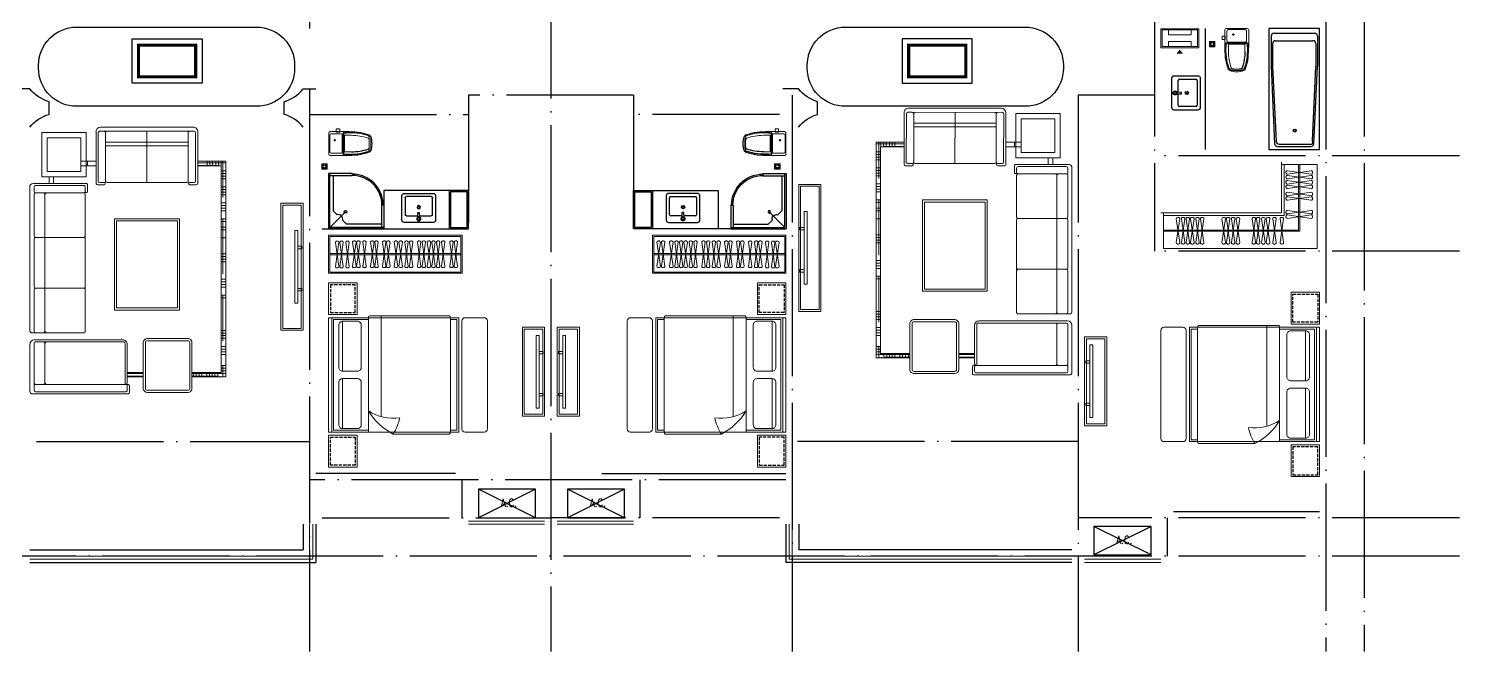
# Model space of a CAD drawing. Extents: x 109296 to 172296, y -14588 to 29909.
# Drawn here: x 131997 to 154519, y 862 to 10662 of the extents above; entities that cross this region are included whole.
import ezdxf
from ezdxf.enums import TextEntityAlignment as Align

# ---------------------------------------------------------------- set-up
doc = ezdxf.new("R2010")
doc.units = 0
doc.header["$LTSCALE"] = 1000
doc.header["$MEASUREMENT"] = 0
for name, pattern in [('ACAD_ISO02W100', [15, 12, -3]), ('DASH', [0.35, 0.25, -0.1]), ('DOTE', [2.42, 2, -0.2, 0.02, -0.2])]:
    doc.linetypes.add(name, pattern=pattern)
for name, color, linetype in [('DOTE', 1, 'DOTE'), ('fd', 4, 'Continuous'), ('hz', 254, 'Continuous'), ('PUB_TEXT', 255, 'Continuous'), ('WALL', 9, 'Continuous'), ('厨卫', 154, 'Continuous'), ('厨卫设备', 6, 'Continuous'), ('看线', 5, 'Continuous'), ('空调', 8, 'Continuous'), ('管井', 236, 'Continuous'), ('虚线', 251, 'Continuous'), ('铺地', 8, 'Continuous')]:
    doc.layers.add(name, color=color, linetype=linetype)
for name, color, linetype, lineweight in [('Text-I', 7, 'Continuous', 5), ('五金', 136, 'Continuous', 9), ('家具', 33, 'Continuous', 9), ('房建名称', 7, 'Continuous', 0)]:
    doc.layers.add(name, color=color, linetype=linetype, lineweight=lineweight)
doc.styles.add('C-2007.06.19$0$C-05.28(ok)$0$STANDARD', font='GBENOR', dxfattribs={"bigfont": 'GBCBIG'})
doc.styles.add('DIM_FONT', font='SIMPLEX.shx', dxfattribs={"width": 0.8})

# ---------------------------------------------------------------- blocks, each defined once
blk = doc.blocks.new('111')
at = {"layer": '空调', "linetype": 'ACAD_ISO02W100'}
for p, q in [((1000, 0), (0, 500)), ((1000, 500), (0, 0))]:
    blk.add_line(p, q, dxfattribs=at)
blk.add_lwpolyline([(0, 500), (0, 0), (1000, 0), (1000, 500)], close=True, dxfattribs=at)
at = {"layer": 'Text-I', "style": 'DIM_FONT', "width": 0.8}
blk.add_text('A.C.', height=140, dxfattribs=at).set_placement((675, 262), align=Align.MIDDLE_RIGHT)
blk = doc.blocks.new('A$C2FB07499')
at = {"layer": '家具', "ltscale": 0.5}
blk.add_lwpolyline([(500, 300), (150, 300), (150, 1700), (500, 1700)], close=True, dxfattribs=at)
at = {"layer": '家具', "ltscale": 40}
for points in [[(470, 330), (180, 330), (180, 1670), (470, 1670)], [(368, 1572), (415, 1572), (415, 428), (368, 428)], [(415, 1381), (480, 1381), (480, 1343), (415, 1343)], [(415, 717), (480, 717), (480, 679), (415, 679)]]:
    blk.add_lwpolyline(points, close=True, dxfattribs=at)
blk = doc.blocks.new('hfjlfjj')
at = {"layer": '家具', "color": 0}
for p, q in [((3210588, 42748), (3208488, 42748)), ((3208488, 42748), (3208488, 42148)), ((3210568, 42728), (3208508, 42728)), ((3208508, 42728), (3208508, 42168)), ((3208597, 42256), (3208651, 42631)), ((3208597, 42631), (3208651, 42256)), ((3208632, 42654), (3208617, 42654)), ((3208662, 42256), (3208716, 42631)), ((3208662, 42631), (3208716, 42256)), ((3208696, 42654), (3208682, 42654)), ((3208757, 42256), (3208811, 42631)), ((3208757, 42631), (3208811, 42256)), ((3208791, 42654), (3208777, 42654)), ((3208865, 42261), (3208919, 42636)), ((3208865, 42636), (3208919, 42261)), ((3208899, 42658), (3208884, 42658)), ((3208929, 42261), (3208983, 42636)), ((3208929, 42636), (3208983, 42261)), ((3208963, 42658), (3208949, 42658)), ((3209024, 42261), (3209078, 42636)), ((3209024, 42636), (3209078, 42261)), ((3209058, 42658), (3209044, 42658)), ((3209148, 42261), (3209202, 42636)), ((3209148, 42636), (3209202, 42261)), ((3209182, 42658), (3209168, 42658)), ((3209213, 42261), (3209267, 42636)), ((3209213, 42636), (3209267, 42261)), ((3209247, 42658), (3209233, 42658)), ((3209336, 42261), (3209390, 42636)), ((3209336, 42636), (3209390, 42261)), ((3209370, 42658), (3209356, 42658)), ((3209400, 42261), (3209454, 42636)), ((3209400, 42636), (3209454, 42261)), ((3209434, 42658), (3209420, 42658)), ((3209521, 42261), (3209575, 42636)), ((3209521, 42636), (3209575, 42261)), ((3209555, 42658), (3209541, 42658)), ((3209595, 42261), (3209649, 42636)), ((3209595, 42636), (3209649, 42261)), ((3209629, 42658), (3209615, 42658)), ((3209686, 42261), (3209740, 42636)), ((3209686, 42636), (3209740, 42261)), ((3209720, 42658), (3209706, 42658)), ((3209760, 42261), (3209814, 42636)), ((3209760, 42636), (3209814, 42261)), ((3209794, 42658), (3209780, 42658)), ((3209885, 42261), (3209939, 42636)), ((3209885, 42636), (3209939, 42261)), ((3209919, 42658), (3209904, 42658)), ((3209959, 42261), (3210013, 42636)), ((3209959, 42636), (3210013, 42261)), ((3209993, 42658), (3209979, 42658)), ((3210040, 42261), (3210094, 42636)), ((3210040, 42636), (3210094, 42261)), ((3210074, 42658), (3210060, 42658)), ((3210110, 42261), (3210164, 42636)), ((3210110, 42636), (3210164, 42261)), ((3210144, 42658), (3210129, 42658)), ((3210184, 42261), (3210238, 42636)), ((3210184, 42636), (3210238, 42261)), ((3210218, 42658), (3210204, 42658)), ((3210265, 42261), (3210319, 42636)), ((3210265, 42636), (3210319, 42261)), ((3210300, 42658), (3210285, 42658)), ((3210395, 42261), (3210449, 42636)), ((3210395, 42636), (3210449, 42261)), ((3210430, 42658), (3210415, 42658)), ((3210465, 42261), (3210519, 42636)), ((3210465, 42636), (3210519, 42261)), ((3210499, 42658), (3210485, 42658)), ((3210568, 42728), (3210568, 42168)), ((3210588, 42748), (3210588, 42148)), ((3210568, 42458), (3208508, 42458)), ((3210568, 42438), (3208508, 42438)), ((3208488, 42148), (3210588, 42148)), ((3210568, 42168), (3208508, 42168)), ((3208632, 42234), (3208617, 42234)), ((3208696, 42234), (3208682, 42234)), ((3208791, 42234), (3208777, 42234)), ((3208899, 42238), (3208884, 42238)), ((3208963, 42238), (3208949, 42238)), ((3209058, 42238), (3209044, 42238)), ((3209182, 42238), (3209168, 42238)), ((3209247, 42238), (3209233, 42238)), ((3209370, 42238), (3209356, 42238)), ((3209434, 42238), (3209420, 42238)), ((3209555, 42238), (3209541, 42238)), ((3209629, 42238), (3209615, 42238)), ((3209720, 42238), (3209706, 42238)), ((3209794, 42238), (3209780, 42238)), ((3209919, 42238), (3209904, 42238)), ((3209993, 42238), (3209979, 42238)), ((3210074, 42238), (3210060, 42238)), ((3210144, 42238), (3210129, 42238)), ((3210218, 42238), (3210204, 42238)), ((3210300, 42238), (3210285, 42238)), ((3210430, 42238), (3210415, 42238)), ((3210499, 42238), (3210485, 42238))]:
    blk.add_line(p, q, dxfattribs=at)
for centre, start, end in [((3208617, 42634), 90, 187.5946), ((3208632, 42634), 352.4054, 90), ((3208682, 42634), 90, 187.5946), ((3208696, 42634), 352.4054, 90), ((3208777, 42634), 90, 187.5946), ((3208791, 42634), 352.4054, 90), ((3208884, 42638), 90, 187.5946), ((3208899, 42638), 352.4054, 90), ((3208949, 42638), 90, 187.5946), ((3208963, 42638), 352.4054, 90), ((3209044, 42638), 90, 187.5946), ((3209058, 42638), 352.4054, 90), ((3209168, 42638), 90, 187.5946), ((3209182, 42638), 352.4054, 90), ((3209233, 42638), 90, 187.5946), ((3209247, 42638), 352.4054, 90), ((3209356, 42638), 90, 187.5946), ((3209370, 42638), 352.4054, 90), ((3209420, 42638), 90, 187.5946), ((3209434, 42638), 352.4054, 90), ((3209541, 42638), 90, 187.5946), ((3209555, 42638), 352.4054, 90), ((3209615, 42638), 90, 187.5946), ((3209629, 42638), 352.4054, 90), ((3209706, 42638), 90, 187.5946), ((3209720, 42638), 352.4054, 90), ((3209780, 42638), 90, 187.5946), ((3209794, 42638), 352.4054, 90), ((3209904, 42638), 90, 187.5946), ((3209919, 42638), 352.4054, 90), ((3209979, 42638), 90, 187.5946), ((3209993, 42638), 352.4054, 90), ((3210060, 42638), 90, 187.5946), ((3210074, 42638), 352.4054, 90), ((3210129, 42638), 90, 187.5946), ((3210144, 42638), 352.4054, 90), ((3210204, 42638), 90, 187.5946), ((3210218, 42638), 352.4054, 90), ((3210285, 42638), 90, 187.5946), ((3210300, 42638), 352.4054, 90), ((3210415, 42638), 90, 187.5946), ((3210430, 42638), 352.4054, 90), ((3210485, 42638), 90, 187.5946), ((3210499, 42638), 352.4054, 90), ((3208617, 42254), 172.4054, 270), ((3208632, 42254), 270, 7.5946), ((3208682, 42254), 172.4054, 270), ((3208696, 42254), 270, 7.5946), ((3208777, 42254), 172.4054, 270), ((3208791, 42254), 270, 7.5946), ((3208884, 42258), 172.4054, 270), ((3208899, 42258), 270, 7.5946), ((3208949, 42258), 172.4054, 270), ((3208963, 42258), 270, 7.5946), ((3209044, 42258), 172.4054, 270), ((3209058, 42258), 270, 7.5946), ((3209168, 42258), 172.4054, 270), ((3209182, 42258), 270, 7.5946), ((3209233, 42258), 172.4054, 270), ((3209247, 42258), 270, 7.5946), ((3209356, 42258), 172.4054, 270), ((3209370, 42258), 270, 7.5946), ((3209420, 42258), 172.4054, 270), ((3209434, 42258), 270, 7.5946), ((3209541, 42258), 172.4054, 270), ((3209555, 42258), 270, 7.5946), ((3209615, 42258), 172.4054, 270), ((3209629, 42258), 270, 7.5946), ((3209706, 42258), 172.4054, 270), ((3209720, 42258), 270, 7.5946), ((3209780, 42258), 172.4054, 270), ((3209794, 42258), 270, 7.5946), ((3209904, 42258), 172.4054, 270), ((3209919, 42258), 270, 7.5946), ((3209979, 42258), 172.4054, 270), ((3209993, 42258), 270, 7.5946), ((3210060, 42258), 172.4054, 270), ((3210074, 42258), 270, 7.5946), ((3210129, 42258), 172.4054, 270), ((3210144, 42258), 270, 7.5946), ((3210204, 42258), 172.4054, 270), ((3210218, 42258), 270, 7.5946), ((3210285, 42258), 172.4054, 270), ((3210300, 42258), 270, 7.5946), ((3210415, 42258), 172.4054, 270), ((3210430, 42258), 270, 7.5946), ((3210485, 42258), 172.4054, 270), ((3210499, 42258), 270, 7.5946)]:
    blk.add_arc(centre, 20, start, end, dxfattribs=at)
blk = doc.blocks.new('A$C25AA54E1')
at = {"ltscale": 20}
for p, q in [((884, 2199), (884, 3017)), ((918, 3081), (3211, 3081)), ((3234, 2997), (3234, 3061)), ((3234, 2234), (3234, 2996)), ((3347, 3015), (3347, 1617)), ((3413, 3081), (4163, 3081)), ((4198, 3046), (4198, 1539)), ((883, 2042), (71, 2042)), ((1012, 2176), (906, 2176)), ((1712, 2211), (1057, 2211)), ((3212, 2211), (1757, 2211)), ((1, 1972), (0, 511)), ((871, 614), (872, 1868)), ((906, 1914), (906, 2019)), ((1443, 1750), (2878, 1750)), ((1443, 728), (1443, 1750)), ((2878, 1750), (2878, 728)), ((4024, 1551), (3413, 1551)), ((4047, 1574), (4047, 1539)), ((4175, 1516), (4070, 1516)), ((3325, 1234), (3325, 597)), ((4110, 1300), (3391, 1300)), ((4176, 597), (4176, 1234)), ((2878, 728), (1443, 728)), ((905, 463), (905, 568)), ((3391, 531), (4110, 531)), ((882, 440), (70, 440))]:
    blk.add_line(p, q, dxfattribs=at)
for p, q in [((918, 2994), (918, 2234)), ((1011, 3017), (942, 3017)), ((1034, 2994), (1034, 2234)), ((1711, 3017), (1058, 3017)), ((1734, 2996), (1734, 2234)), ((2511, 3017), (1758, 3017)), ((2534, 2996), (2534, 2234)), ((3211, 3017), (2558, 3017)), ((3380, 2996), (3380, 1606)), ((4070, 3017), (3403, 3017)), ((4047, 2994), (4047, 1574)), ((4140, 3017), (4070, 3017)), ((4163, 2994), (4163, 1574)), ((781, 2780), (884, 2780)), ((781, 2709), (884, 2709)), ((3211, 2846), (1058, 2846)), ((4025, 2846), (3403, 2846)), ((536, 2283), (536, 2042)), ((606, 2283), (606, 2042)), ((503, 2041), (503, 2042)), ((603, 2178), (536, 2178)), ((941, 2211), (1012, 2211)), ((64, 1915), (65, 1985)), ((65, 1869), (64, 1915)), ((64, 569), (65, 1872)), ((87, 1892), (849, 1891)), ((87, 1892), (849, 1891)), ((88, 2008), (848, 2007)), ((88, 1892), (848, 1891)), ((236, 592), (236, 1892)), ((293, 592), (293, 1892)), ((871, 1984), (871, 1914)), ((1476, 1717), (2845, 1717)), ((1476, 761), (1476, 1717)), ((2845, 1717), (2845, 761)), ((4047, 1584), (3402, 1584)), ((3860, 1302), (3860, 1551)), ((3876, 1551), (3876, 1303)), ((3918, 1551), (3918, 1302)), ((3930, 1300), (3930, 1551)), ((4140, 1551), (4070, 1551)), ((65, 1242), (871, 1241)), ((3360, 1234), (3360, 597)), ((4110, 1265), (3391, 1265)), ((4141, 597), (4141, 1234)), ((2845, 761), (1476, 761)), ((64, 499), (64, 569)), ((87, 592), (848, 591)), ((87, 476), (848, 475)), ((871, 498), (871, 568)), ((3391, 566), (4110, 566)), ((3860, 70), (3860, 531)), ((3930, 507), (3860, 507)), ((3918, 465), (3860, 465)), ((3876, 531), (3876, 0)), ((3918, 531), (3918, 128)), ((3930, 0), (3930, 531)), ((536, 440), (536, 0)), ((606, 292), (536, 292)), ((603, 250), (536, 250)), ((561, 440), (561, 0)), ((603, 440), (603, 128)), ((606, 440), (606, 70)), ((3930, 416), (3860, 416)), ((3930, 374), (3860, 374)), ((3918, 297), (3860, 297)), ((3930, 255), (3860, 255)), ((606, 208), (536, 208)), ((606, 158), (536, 158)), ((606, 116), (536, 116)), ((606, 74), (536, 74)), ((1105, 44), (536, 44)), ((606, 86), (603, 86)), ((606, 70), (3860, 70)), ((686, 70), (686, 0)), ((728, 70), (728, 0)), ((770, 70), (770, 0)), ((812, 70), (812, 0)), ((938, 70), (938, 0)), ((979, 70), (979, 0)), ((1021, 70), (1021, 0)), ((1063, 70), (1063, 0)), ((1189, 70), (1189, 0)), ((1231, 70), (1231, 0)), ((1273, 70), (1273, 0)), ((1314, 70), (1314, 0)), ((1440, 70), (1440, 0)), ((2310, 44), (1440, 44)), ((1482, 70), (1482, 0)), ((1574, 70), (1574, 0)), ((1616, 70), (1616, 0)), ((1741, 70), (1741, 0)), ((1993, 70), (1993, 0)), ((2035, 70), (2035, 0)), ((2076, 70), (2076, 0)), ((2118, 70), (2118, 0)), ((2394, 70), (2394, 0)), ((2436, 70), (2436, 0)), ((2478, 70), (2478, 0)), ((2520, 70), (2520, 0)), ((2645, 70), (2645, 0)), ((3365, 44), (2645, 44)), ((2687, 70), (2687, 0)), ((3198, 70), (3198, 0)), ((3240, 70), (3240, 0)), ((3281, 70), (3281, 0)), ((3323, 70), (3323, 0)), ((3449, 70), (3449, 0)), ((3491, 70), (3491, 0)), ((3533, 70), (3533, 0)), ((3575, 70), (3575, 0)), ((3750, 70), (3750, 0)), ((3930, 44), (3750, 44)), ((3792, 70), (3792, 0)), ((3834, 70), (3834, 0)), ((3930, 213), (3860, 213)), ((3918, 171), (3860, 171)), ((3930, 122), (3860, 122)), ((3930, 86), (3918, 86)), ((536, 0), (3930, 0))]:
    blk.add_line(p, q)
blk.add_lwpolyline([(781, 2895), (781, 2199), (85, 2199), (85, 2895)], close=True, dxfattribs=at)
blk.add_lwpolyline([(698, 2812), (698, 2282), (169, 2282), (169, 2812)], close=True)
at = {"ltscale": 20, "extrusion": (0, 0, -1)}
for centre, major_axis, ratio, start_param, end_param in [((953, 3021), (-49.4, 49.4), 1, 5.45018, 6.544088), ((3211, 3058), (16.4, 16.4), 1, -0.785398, 0.696689), ((4163, 3046), (24.6, 24.6), 1, -0.785398, 0.785398), ((906, 2199), (16.2, 16.2), 1, 2.356194, 3.926991), ((1012, 2234), (-16.2, 16.2), 1, 2.356194, 3.926991), ((1012, 2193), (12.7, 12.7), 0.942987, -0.815786, 2.325807), ((1057, 2234), (-16.2, 16.2), 1, 3.926991, 5.497787), ((1712, 2234), (-16.2, 16.2), 1, 2.356194, 3.926991), ((1757, 2234), (16.2, 16.2), 1, 2.356194, 3.926991), ((2512, 2234), (-16.2, 16.2), 1, 2.356194, 3.926991), ((2557, 2234), (16.2, 16.2), 1, 2.356194, 3.926991), ((3212, 2234), (-16.2, 16.2), 1, 2.356194, 3.926991), ((4024, 1574), (16.2, 16.2), 1, 0.785398, 2.356194), ((4175, 1539), (-16.2, 16.2), 1, 2.356194, 3.926991)]:
    blk.add_ellipse(centre, major_axis=major_axis, ratio=ratio, start_param=start_param, end_param=end_param, dxfattribs=at)
at = {"extrusion": (0, 0, -1)}
for centre, major_axis, start_param, end_param in [((942, 2994), (16.4, 16.4), 3.926991, 5.497787), ((1011, 2994), (16.4, 16.4), -0.785398, 0.785398), ((1058, 2994), (16.4, 16.4), 3.926991, 5.497787), ((1711, 2994), (-16.4, 16.4), 0.785398, 2.267485), ((1758, 2994), (16.4, 16.4), 4.0157, 5.497787), ((2511, 2994), (-16.4, 16.4), 0.785398, 2.267485), ((2558, 2994), (16.4, 16.4), 4.0157, 5.497787), ((3211, 2994), (-16.4, 16.4), 0.785398, 2.267485), ((3403, 2994), (16.4, 16.4), 4.0157, 5.497787), ((4023, 2994), (16.4, 16.4), -0.785398, 0.785398), ((4070, 2994), (-16.4, 16.4), 5.497787, 7.068583), ((4140, 2994), (16.4, 16.4), -0.785398, 0.785398), ((1058, 2869), (-16.4, 16.4), 3.926991, 5.409078), ((3211, 2822), (16.4, 16.4), -0.785398, 0.696689), ((3403, 2869), (-16.4, 16.4), 3.926991, 5.409078), ((4025, 2822), (-16.4, 16.4), 0.785398, 2.267485), ((941, 2234), (16.2, 16.2), 2.356194, 3.926991), ((4070, 1574), (16.2, 16.2), 2.356194, 3.926991), ((4140, 1574), (-16.2, 16.2), 2.356194, 3.926991)]:
    blk.add_ellipse(centre, major_axis=major_axis, ratio=1, start_param=start_param, end_param=end_param, dxfattribs=at)
at = {"ltscale": 20}
for centre, major_axis, ratio, start_param, end_param in [((3413, 3015), (-46.6, 46.6), 1, -0.785398, 0.785398), ((71, 1972), (49.7, 49.7), 1, 0.785398, 2.356194), ((883, 2019), (-16.2, 16.2), 1, 3.925825, 5.496622), ((848, 1914), (-16.2, 16.2), 1, 2.355029, 3.925825), ((849, 1868), (16.2, 16.2), 1, 5.496622, 7.067418), ((849, 1868), (16.2, 16.2), 1, 5.496622, 7.067418), ((889, 1914), (12.4, 12.4), 0.984307, 2.347446, 5.489038), ((3413, 1617), (46.6, 46.6), 1, 2.356194, 3.926991), ((4070, 1539), (16.2, 16.2), 1, 2.356194, 3.926991), ((3391, 1234), (-46.6, 46.6), 1, -0.785398, 0.785398), ((4110, 1234), (46.6, 46.6), 1, 5.497787, 7.068583), ((70, 511), (49.7, 49.7), 1, 2.356194, 3.926991), ((848, 614), (-16.2, 16.2), 1, 2.355029, 3.925825), ((848, 568), (-16.2, 16.2), 1, 3.925825, 5.496622), ((888, 568), (12.4, 12.4), 0.984309, -0.794147, 2.347446), ((882, 463), (-16.2, 16.2), 1, 2.355029, 3.925825), ((3391, 597), (46.6, 46.6), 1, 2.356194, 3.926991), ((4110, 597), (-46.6, 46.6), 1, 2.356194, 3.926991)]:
    blk.add_ellipse(centre, major_axis=major_axis, ratio=ratio, start_param=start_param, end_param=end_param, dxfattribs=at)
for centre, major_axis, start_param, end_param in [((1058, 2822), (16.4, 16.4), 0.785398, 2.267485), ((3211, 2869), (16.4, 16.4), 3.926991, 5.409078), ((3403, 2822), (16.4, 16.4), 0.785398, 2.267485), ((4025, 2869), (16.4, 16.4), 3.926991, 5.409078), ((88, 1915), (16.4, 16.4), 2.355029, 3.925825), ((88, 1869), (-16.4, 16.4), -0.786564, 0.784233), ((88, 1985), (-16.4, 16.4), -0.786564, 0.784233), ((89, 1869), (-16.4, 16.4), -0.697854, 0.784233), ((89, 1869), (16.4, 16.4), 0.872942, 2.355029), ((89, 1915), (-16.4, 16.4), 0.784233, 2.266319), ((89, 1915), (-16.4, 16.4), 0.784233, 2.266319), ((848, 1985), (16.2, 16.2), 5.496622, 7.067418), ((3402, 1606), (15.5, 15.5), 2.356194, 3.926991), ((3391, 1234), (-22, 22), -0.785398, 0.785398), ((4110, 1234), (22, 22), 5.497787, 7.068583), ((87, 615), (16.4, 16.4), 2.355029, 3.925825), ((87, 569), (-16.4, 16.4), -0.786564, 0.784233), ((87, 499), (-16.4, 16.4), 0.784233, 2.355029), ((848, 498), (-16.2, 16.2), 2.355029, 3.925825), ((3391, 597), (22, 22), 2.356194, 3.926991), ((4110, 597), (-22, 22), 2.356194, 3.926991)]:
    blk.add_ellipse(centre, major_axis=major_axis, ratio=1, start_param=start_param, end_param=end_param)
blk = doc.blocks.new('R37777777777')
at = {"layer": '家具', "ltscale": 0.5}
blk.add_lwpolyline([(1083652, -53169), (1083302, -53169), (1083302, -55169), (1083652, -55169)], close=True, dxfattribs=at)
at = {"layer": '家具', "ltscale": 40}
for points in [[(1083622, -53199), (1083332, -53199), (1083332, -55139), (1083622, -55139)], [(1083520, -54741), (1083566, -54741), (1083566, -53597), (1083520, -53597)], [(1083566, -53886), (1083632, -53886), (1083632, -53847), (1083566, -53847)], [(1083566, -54550), (1083632, -54550), (1083632, -54511), (1083566, -54511)]]:
    blk.add_lwpolyline(points, close=True, dxfattribs=at)
blk = doc.blocks.new('A$C31D9048E')
at = {"layer": '家具'}
for p, q in [((629, 2350), (0, 2350)), ((0, 550), (0, 2350)), ((50, 550), (50, 2350)), ((80, 580), (80, 2320)), ((629, 2320), (80, 2320)), ((220, 2295), (220, 1508)), ((629, 550), (629, 2360)), ((1920, 2350), (629, 2350)), ((1900, 2380), (649, 2380)), ((829, 803), (829, 2380)), ((1920, 550), (1920, 2350)), ((1920, 2350), (2050, 2350)), ((1920, 2320), (2020, 2320)), ((2020, 580), (2020, 2320)), ((2050, 550), (2050, 2350)), ((2100, 600), (2100, 2300)), ((2150, 2350), (2450, 2350)), ((2500, 600), (2500, 2300)), ((220, 605), (220, 1392)), ((962, 550), (0, 550)), ((629, 580), (80, 580)), ((962, 550), (1920, 550)), ((1900, 520), (1017, 520)), ((1920, 580), (2020, 580)), ((1920, 550), (2050, 550)), ((2150, 550), (2450, 550))]:
    blk.add_line(p, q, dxfattribs=at)
for points in [[(450, 2900), (0, 2900), (0, 2400), (450, 2400), (450, 2900), (370, 2900)], [(450, 0), (0, 0), (0, 500), (450, 500), (450, 0), (370, 0)]]:
    blk.add_lwpolyline(points, dxfattribs=at)
for points in [[(220, 2295), (455, 2295, -0.414214), (515, 2235), (515, 1568, -0.414214), (455, 1508), (220, 1508, -0.414214), (160, 1568), (160, 2235, -0.414214)], [(220, 605), (455, 605, 0.414214), (515, 665), (515, 1332, 0.414214), (455, 1392), (220, 1392, 0.414214), (160, 1332), (160, 665, 0.414214)]]:
    blk.add_lwpolyline(points, format="xyb", close=True, dxfattribs=at)
blk.add_lwpolyline([(629, 883, 0.180302), (1121, 775, -0.088637), (1017, 520, 28871.271551)], format="xyb", dxfattribs=at)
for centre, radius, start, end in [((649, 2360), 20, 90, 180), ((1889, 2351), 30.7, 357.6884, 69.6917), ((2150, 2300), 50, 90, 180), ((2450, 2300), 50, 0, 90), ((1442, 1363), 944, 210.6075, 243.2773), ((1889, 549), 30.7, 290.3566, 2.3152), ((2150, 600), 50, 180, 270), ((2450, 600), 50, 270, 0)]:
    blk.add_arc(centre, radius, start, end, dxfattribs=at)
at = {"layer": '虚线', "linetype": 'DASH', "ltscale": 0.2}
for points in [[(420, 2870), (30, 2870), (30, 2430), (420, 2430)], [(420, 30), (30, 30), (30, 470), (420, 470)]]:
    blk.add_lwpolyline(points, close=True, dxfattribs=at)
blk = doc.blocks.new('lyf')
at = {"layer": '厨卫设备', "color": 0}
for p, q in [((34491, 16909), (34121, 16909)), ((34121, 16909), (34121, 16039)), ((34141, 16059), (34141, 16909)), ((34491, 16909), (34491, 16874)), ((34491, 16874), (34141, 16874)), ((34191, 16874), (34191, 16321)), ((34823, 16741), (34837, 16755)), ((34141, 16059), (34388, 16306)), ((34191, 16321), (34254, 16257)), ((34956, 16409), (34956, 16059)), ((34991, 16409), (34956, 16409)), ((34991, 16409), (34991, 16039)), ((34991, 16039), (34121, 16039)), ((34991, 16059), (34141, 16059)), ((34339, 16172), (34403, 16109)), ((34956, 16109), (34403, 16109))]:
    blk.add_line(p, q, dxfattribs=at)
blk.add_circle((34388, 16306), 20, dxfattribs=at)
for centre, radius, start, end in [((34491, 16409), 490, 0.0021, 90.0021), ((34491, 16409), 470, 0.0021, 90.0021), ((34279, 16197), 65, 337.6219, 112.3822)]:
    blk.add_arc(centre, radius, start, end, dxfattribs=at)
blk = doc.blocks.new('A$C56722DB7')
at = {"layer": '五金', "color": 0}
for points in [[(86, 86), (86, 0), (0, 0), (0, 86)], [(10, 43), (10, 42), (26, 42), (26, 43)], [(20, 66), (19, 65), (30, 54), (31, 55)], [(19, 20), (21, 19), (32, 30), (30, 31)], [(43, 76), (42, 76), (42, 60), (43, 60)], [(43, 10), (44, 10), (44, 26), (43, 26)], [(66, 66), (65, 67), (54, 56), (55, 55)], [(66, 19), (67, 21), (56, 32), (55, 30)], [(76, 43), (76, 44), (60, 44), (60, 43)]]:
    blk.add_lwpolyline(points, close=True, dxfattribs=at)
blk.add_circle((43, 43), 36.6, dxfattribs=at)
blk = doc.blocks.new('ma2')
at = {"layer": '厨卫', "color": 0}
for centre, radius, start, end in [((712, -340), 881, 175.7103, 198.2941), ((704, -353), 834, 180.1819, 198.4973)]:
    blk.add_arc(centre, radius, start, end, dxfattribs=at)
at = {"layer": '家具', "color": 0}
for p, q in [((0, 0), (-166, 0)), ((0, 0), (166, 0)), ((-189, -22), (-189, -274)), ((-180, -230), (-139, -212)), ((-153, -36), (-153, -198)), ((-139, -212), (0, -212)), ((0, -14), (-130, -14)), ((-130, -220), (0, -220)), ((0, -14), (130, -14)), ((139, -212), (0, -212)), ((130, -220), (0, -220)), ((180, -230), (139, -212)), ((153, -36), (153, -198)), ((180, -125), (180, -165)), ((192, -118), (187, -118)), ((192, -172), (187, -172)), ((189, -22), (189, -122)), ((189, -121), (189, -130)), ((189, -137), (189, -146)), ((189, -153), (189, -162)), ((189, -170), (189, -274)), ((192, -118), (222, -118)), ((192, -172), (222, -172)), ((230, -125), (230, -165)), ((-180, -230), (-180, -316)), ((-180, -230), (0, -230)), ((-176, -279), (-176, -280)), ((-166, -274), (-171, -274)), ((-166, -253), (-166, -274)), ((-148, -235), (0, -235)), ((-130, -250), (-130, -356)), ((0, -247), (-127, -247)), ((-119, -247), (0, -247)), ((180, -230), (0, -230)), ((148, -235), (0, -235)), ((119, -247), (0, -247)), ((0, -247), (127, -247)), ((130, -250), (130, -356)), ((166, -253), (166, -274)), ((166, -274), (171, -274)), ((176, -279), (176, -280)), ((180, -230), (180, -316)), ((-77, -636), (-102, -636)), ((93, -660), (-93, -660)), ((-68, -636), (-77, -636)), ((-68, -636), (0, -636)), ((68, -636), (0, -636)), ((0, -660), (93, -660)), ((68, -636), (77, -636)), ((77, -636), (102, -636))]:
    blk.add_line(p, q, dxfattribs=at)
blk.add_circle((53, -94), 11.4, dxfattribs=at)
for centre, radius, start, end in [((-166, -22), 22.5, 90, 180), ((166, -22), 22.5, 0, 90), ((-130, -36), 22.5, 90, 180), ((-130, -198), 22.5, 180, 270), ((130, -36), 22.5, 0, 90), ((130, -198), 22.5, 270, 0), ((187, -125), 7.2, 90, 180), ((187, -165), 7.2, 180, 270), ((222, -125), 7.2, 0, 90), ((222, -165), 7.2, 270, 0), ((6806, -15), 7000, 182.1248, 183.6001), ((316, -367), 499, 170.0177, 190.1149), ((-171, -279), 4.5, 90, 180), ((-148, -253), 18, 90, 180), ((-127, -250), 3.6, 90, 180), ((-704, -353), 834, 341.5027, 359.8181), ((-712, -340), 881, 341.7059, 4.2897), ((127, -250), 3.6, 0, 90), ((148, -253), 18, 0, 90), ((171, -279), 4.5, 0, 90), ((-316, -367), 499, 349.8851, 9.9823), ((-6806, -15), 7000, 356.3999, 357.8752), ((749, -321), 939, 188.1773, 199.5371), ((594, -353), 776, 187.5237, 201.3401), ((-123, -630), 13.5, 199.5371, 212.7351), ((-70, -597), 75.7, 212.7351, 236.2527), ((-116, -630), 13.5, 201.3401, 225.0457), ((117, -396), 344, 225.0457, 228.0777), ((-100, -611), 25.3, 193.7471, 265.3876), ((-92, -626), 34, 231.9313, 272.5793), ((-13, -423), 257, 247.1573, 272.879), ((-70, -612), 18, 198.4973, 250.8187), ((-15, -386), 250, 255.8484, 273.4075), ((15, -386), 250, 266.5925, 284.1516), ((13, -423), 257, 267.121, 292.8427), ((70, -612), 18, 289.1813, 341.5027), ((92, -626), 34, 267.4207, 308.0687), ((100, -611), 25.3, 274.6124, 346.2529), ((70, -597), 75.7, 303.7473, 327.2649), ((-117, -396), 344, 311.9223, 314.9543), ((116, -630), 13.5, 314.9543, 338.6599), ((-594, -353), 776, 338.6599, 352.4763), ((123, -630), 13.5, 327.2649, 340.4629), ((-749, -321), 939, 340.4627, 351.8238)]:
    blk.add_arc(centre, radius, start, end, dxfattribs=at)
blk = doc.blocks.new('x6')
at = {"layer": '厨卫', "color": 0}
for p, q in [((227, 0), (-227, 0)), ((-265, -38), (-265, -419)), ((-214, -387), (-214, -121)), ((-195, -102), (-16, -102)), ((-19, -57), (-32, -57)), ((-13, -43), (-23, -34)), ((-13, -70), (-22, -80)), ((-16, -84), (-13, -158)), ((-13, -158), (13, -158)), ((0, -38), (0, -24)), ((0, -75), (0, -89)), ((22, -33), (13, -43)), ((23, -79), (13, -70)), ((16, -84), (13, -158)), ((16, -102), (195, -102)), ((19, -57), (32, -57)), ((214, -121), (214, -387)), ((265, -419), (265, -38)), ((195, -406), (-195, -406)), ((-227, -457), (227, -457))]:
    blk.add_line(p, q, dxfattribs=at)
for centre, radius in [((0, -57), 32.3), ((-1, -241), 25.4), ((0, -57), 18.8), ((-1, -241), 16)]:
    blk.add_circle(centre, radius, dxfattribs=at)
for centre, radius, start, end in [((-227, -38), 38.1, 90, 180), ((227, -38), 38.1, 0, 90), ((-195, -121), 19.1, 90, 180), ((195, -121), 19.1, 0, 90), ((-227, -419), 38.1, 180, 270), ((-195, -387), 19.1, 180, 270), ((195, -387), 19.1, 270, 0), ((227, -419), 38.1, 270, 0)]:
    blk.add_arc(centre, radius, start, end, dxfattribs=at)
blk = doc.blocks.new('qqqewere')
at = {"layer": '厨卫'}
for p, q in [((430647, 215956), (430647, 214055)), ((431446, 215956), (430647, 215956)), ((430737, 215866), (430682, 214652)), ((430760, 215831), (430706, 214649)), ((430760, 215819), (430706, 214649)), ((431285, 215873), (430767, 215873)), ((431309, 215908), (430784, 215908)), ((431387, 214649), (431333, 215831)), ((431411, 214652), (431356, 215866)), ((431446, 214055), (431446, 215956)), ((430682, 214174), (430682, 214647)), ((430706, 214293), (430706, 214649)), ((431387, 214293), (431387, 214649)), ((431411, 214174), (431411, 214647)), ((431340, 214245), (430753, 214245)), ((430647, 214055), (431446, 214055)), ((431363, 214127), (430730, 214127))]:
    blk.add_line(p, q, dxfattribs=at)
for radius in [23.8, 19]:
    blk.add_circle((431038, 215659), radius, dxfattribs=at)
for centre, radius, start, end in [((430784, 215861), 47.5, 90, 173.7966), ((430776, 215850), 24.8, 112.5638, 230.6631), ((431285, 215825), 47.5, 6.6325, 90), ((431309, 215861), 47.5, 6.2034, 90), ((430730, 214647), 47.5, 173.7966, 180), ((431363, 214647), 47.5, 0, 6.2034), ((430753, 214293), 47.5, 180, 270), ((431340, 214293), 47.5, 270, 0), ((430730, 214174), 47.5, 180, 270), ((431363, 214174), 47.5, 270, 0)]:
    blk.add_arc(centre, radius, start, end, dxfattribs=at)
at = {"layer": '厨卫', "style": 'C-2007.06.19$0$C-05.28(ok)$0$STANDARD', "text_generation_flag": 4, "width": 0.8, "flags": 9}
for tag in ['YSIZE', 'XSIZE']:
    blk.add_attdef(tag, (431446, 215006), '', height=0.594, dxfattribs=at)
blk = doc.blocks.new('A$C0032228E')
at = {"layer": 'fd'}
blk.add_lwpolyline([(302, 0, 100, 0, 0), (302, 62, 0, 0, 0)], format="xyseb", dxfattribs=at)
at = {"layer": '家具', "color": 0}
for p, q in [((123, 372), (123, 295)), ((477, 295), (123, 295)), ((477, 372), (477, 295)), ((477, 189), (123, 189)), ((123, 112), (123, 189)), ((477, 112), (477, 189))]:
    blk.add_line(p, q, dxfattribs=at)
for points in [[(600, 392), (0, 392), (0, 92), (600, 92)], [(580, 372), (20, 372), (20, 112), (580, 112)]]:
    blk.add_lwpolyline(points, close=True, dxfattribs=at)

msp = doc.modelspace()

# ---------------------------------------------------------------- linework, layer by layer
at = {"layer": 'DOTE'}
for p, q in [((136419, 23062), (136419, 10662)), ((149719, 23062), (149719, 7162)), ((153019, 23062), (153019, 862)), ((140219, 11562), (140219, 862)), ((152419, 10762), (152419, 862)), ((136419, 9712), (136419, 862)), ((138919, 9612), (138919, 7512)), ((141519, 9612), (138919, 9612)), ((141519, 9612), (141519, 7512)), ((144019, 9612), (144019, 862)), ((148519, 9612), (148519, 862)), ((149719, 9612), (148519, 9612)), ((136419, 9312), (138919, 9312)), ((143819, 9312), (141519, 9312)), ((154519, 8662), (149719, 8662)), ((136619, 7512), (138919, 7512)), ((143819, 7512), (141519, 7512)), ((154519, 7162), (149719, 7162)), ((132119, 4162), (136419, 4162)), ((148519, 4162), (144019, 4162)), ((143919, 3562), (136419, 3562)), ((138819, 3562), (138819, 2962)), ((140219, 3562), (140219, 2962)), ((140219, 3562), (140219, 2962)), ((141619, 3562), (141619, 2962)), ((136619, 2962), (140219, 2962)), ((143819, 2962), (140219, 2962)), ((154519, 2962), (148519, 2962)), ((149919, 2962), (149919, 2362)), ((154519, 2362), (126519, 2362))]:
    msp.add_line(p, q, dxfattribs=at)
at = {"layer": 'PUB_TEXT', "ltscale": 0.8}
for points in [[(133626, 10502), (134727, 10502), (134727, 9803), (133626, 9803)], [(146851, 10502), (145749, 10502), (145749, 9803), (146851, 9803)]]:
    msp.add_lwpolyline(points, close=True, dxfattribs=at)
at = {"layer": 'PUB_TEXT', "ltscale": 0.8, "const_width": 50}
for points in [[(133726, 10402), (134627, 10402), (134627, 9903), (133726, 9903)], [(146751, 10402), (145849, 10402), (145849, 9903), (146751, 9903)]]:
    msp.add_lwpolyline(points, close=True, dxfattribs=at)
at = {"layer": '厨卫'}
msp.add_line((150519, 10662), (150519, 8762), dxfattribs=at)
for points in [[(137589, 8112), (137589, 8112), (137589, 7512), (138919, 7512), (138919, 8112), (138628, 8112)], [(142849, 8112), (142849, 8112), (142849, 7512), (141519, 7512), (141519, 8112), (141810, 8112)]]:
    msp.add_lwpolyline(points, close=True, dxfattribs=at)
at = {"layer": '家具'}
for p, q in [((151789, 8391), (151789, 8406)), ((152186, 8426), (151812, 8372)), ((151812, 8426), (152186, 8372)), ((152186, 8351), (151812, 8297)), ((151812, 8351), (152186, 8297)), ((151989, 8522), (151989, 7492)), ((152009, 8522), (152009, 7472)), ((152209, 8391), (152209, 8406)), ((151789, 8317), (151789, 8331)), ((151789, 8236), (151789, 8250)), ((151789, 8166), (151789, 8181)), ((152186, 8270), (151812, 8216)), ((151812, 8270), (152186, 8216)), ((152186, 8200), (151812, 8147)), ((151812, 8200), (152186, 8147)), ((152209, 8317), (152209, 8331)), ((152209, 8236), (152209, 8250)), ((152209, 8166), (152209, 8181)), ((151789, 8052), (151789, 8066)), ((151789, 7982), (151789, 7997)), ((152186, 8086), (151812, 8032)), ((151812, 8086), (152186, 8032)), ((152186, 8016), (151812, 7962)), ((151812, 8016), (152186, 7962)), ((152209, 8052), (152209, 8066)), ((152209, 7982), (152209, 7997)), ((150117, 7294), (150063, 7669)), ((150117, 7669), (150063, 7294)), ((150083, 7692), (150098, 7692)), ((150199, 7294), (150145, 7669)), ((150199, 7669), (150145, 7294)), ((150165, 7692), (150179, 7692)), ((150273, 7294), (150219, 7669)), ((150273, 7669), (150219, 7294)), ((150239, 7692), (150253, 7692)), ((150343, 7294), (150289, 7669)), ((150343, 7669), (150289, 7294)), ((150308, 7692), (150323, 7692)), ((150424, 7294), (150370, 7669)), ((150424, 7669), (150370, 7294)), ((150390, 7692), (150404, 7692)), ((150498, 7294), (150444, 7669)), ((150498, 7669), (150444, 7294)), ((150464, 7692), (150479, 7692)), ((150836, 7294), (150782, 7669)), ((150836, 7669), (150782, 7294)), ((150802, 7692), (150816, 7692)), ((150905, 7294), (150851, 7669)), ((150905, 7669), (150851, 7294)), ((150871, 7692), (150886, 7692)), ((150987, 7294), (150933, 7669)), ((150987, 7669), (150933, 7294)), ((150953, 7692), (150967, 7692)), ((151061, 7294), (151007, 7669)), ((151061, 7669), (151007, 7294)), ((151027, 7692), (151041, 7692)), ((151309, 7294), (151255, 7669)), ((151309, 7669), (151255, 7294)), ((151275, 7692), (151289, 7692)), ((151378, 7294), (151324, 7669)), ((151378, 7669), (151324, 7294)), ((151344, 7692), (151359, 7692)), ((151460, 7294), (151406, 7669)), ((151460, 7669), (151406, 7294)), ((151426, 7692), (151440, 7692)), ((151534, 7294), (151480, 7669)), ((151534, 7669), (151480, 7294)), ((151500, 7692), (151514, 7692)), ((151634, 7294), (151580, 7669)), ((151634, 7669), (151580, 7294)), ((151600, 7692), (151614, 7692)), ((151751, 7294), (151697, 7669)), ((151751, 7669), (151697, 7294)), ((151717, 7692), (151732, 7692)), ((151789, 7765), (151789, 7780)), ((151789, 7696), (151789, 7710)), ((152186, 7799), (151812, 7745)), ((151812, 7799), (152186, 7745)), ((152186, 7730), (151812, 7676)), ((151812, 7730), (152186, 7676)), ((152209, 7765), (152209, 7780)), ((152209, 7696), (152209, 7710)), ((149859, 7492), (151989, 7492)), ((149859, 7472), (152009, 7472)), ((150083, 7272), (150098, 7272)), ((150165, 7272), (150179, 7272)), ((150239, 7272), (150253, 7272)), ((150308, 7272), (150323, 7272)), ((150390, 7272), (150404, 7272)), ((150464, 7272), (150479, 7272)), ((150802, 7272), (150816, 7272)), ((150871, 7272), (150886, 7272)), ((150953, 7272), (150967, 7272)), ((151027, 7272), (151041, 7272)), ((151275, 7272), (151289, 7272)), ((151344, 7272), (151359, 7272)), ((151426, 7272), (151440, 7272)), ((151500, 7272), (151514, 7272)), ((151600, 7272), (151614, 7272)), ((151717, 7272), (151732, 7272)), ((136419, 2862), (136419, 2362)), ((136469, 2862), (136469, 2312)), ((138919, 2912), (140119, 2912)), ((138919, 2862), (140119, 2862)), ((140319, 2912), (141519, 2912)), ((140319, 2862), (141519, 2862)), ((143969, 2862), (143969, 2312)), ((144019, 2862), (144019, 2362)), ((132019, 2362), (136419, 2362)), ((132019, 2312), (136469, 2312)), ((148419, 2312), (143969, 2312)), ((148419, 2362), (144019, 2362)), ((149819, 2312), (148619, 2312)), ((149819, 2262), (148619, 2262))]:
    msp.add_line(p, q, dxfattribs=at)
for points in [[(151719, 8562), (151719, 7762), (149819, 7762)], [(151759, 8522), (151759, 7722), (149859, 7722)], [(151719, 8522), (152279, 8522), (152279, 7202), (149859, 7202), (149859, 7762)]]:
    msp.add_lwpolyline(points, dxfattribs=at)
for centre, start, end in [((151809, 8406), 82.4054, 180), ((151809, 8391), 180, 277.5946), ((151809, 8331), 82.4054, 180), ((152189, 8406), 0, 97.5946), ((152189, 8391), 262.4054, 0), ((152189, 8331), 0, 97.5946), ((151809, 8317), 180, 277.5946), ((151809, 8250), 82.4054, 180), ((151809, 8236), 180, 277.5946), ((151809, 8181), 82.4054, 180), ((151809, 8166), 180, 277.5946), ((152189, 8317), 262.4054, 0), ((152189, 8250), 0, 97.5946), ((152189, 8236), 262.4054, 0), ((152189, 8181), 0, 97.5946), ((152189, 8166), 262.4054, 0), ((151809, 8066), 82.4054, 180), ((151809, 8052), 180, 277.5946), ((151809, 7997), 82.4054, 180), ((151809, 7982), 180, 277.5946), ((152189, 8066), 0, 97.5946), ((152189, 8052), 262.4054, 0), ((152189, 7997), 0, 97.5946), ((152189, 7982), 262.4054, 0), ((150083, 7672), 90, 187.5946), ((150098, 7672), 352.4054, 90), ((150165, 7672), 90, 187.5946), ((150179, 7672), 352.4054, 90), ((150239, 7672), 90, 187.5946), ((150253, 7672), 352.4054, 90), ((150308, 7672), 90, 187.5946), ((150323, 7672), 352.4054, 90), ((150390, 7672), 90, 187.5946), ((150404, 7672), 352.4054, 90), ((150464, 7672), 90, 187.5946), ((150479, 7672), 352.4054, 90), ((150802, 7672), 90, 187.5946), ((150816, 7672), 352.4054, 90), ((150871, 7672), 90, 187.5946), ((150886, 7672), 352.4054, 90), ((150953, 7672), 90, 187.5946), ((150967, 7672), 352.4054, 90), ((151027, 7672), 90, 187.5946), ((151041, 7672), 352.4054, 90), ((151275, 7672), 90, 187.5946), ((151289, 7672), 352.4054, 90), ((151344, 7672), 90, 187.5946), ((151359, 7672), 352.4054, 90), ((151426, 7672), 90, 187.5946), ((151440, 7672), 352.4054, 90), ((151500, 7672), 90, 187.5946), ((151514, 7672), 352.4054, 90), ((151600, 7672), 90, 187.5946), ((151614, 7672), 352.4054, 90), ((151717, 7672), 90, 187.5946), ((151732, 7672), 352.4054, 90), ((151809, 7780), 82.4054, 180), ((151809, 7765), 180, 277.5946), ((151809, 7710), 82.4054, 180), ((151809, 7696), 180, 277.5946), ((152189, 7780), 0, 97.5946), ((152189, 7765), 262.4054, 0), ((152189, 7710), 0, 97.5946), ((152189, 7696), 262.4054, 0), ((150083, 7292), 172.4054, 270), ((150098, 7292), 270, 7.5946), ((150165, 7292), 172.4054, 270), ((150179, 7292), 270, 7.5946), ((150239, 7292), 172.4054, 270), ((150253, 7292), 270, 7.5946), ((150308, 7292), 172.4054, 270), ((150323, 7292), 270, 7.5946), ((150390, 7292), 172.4054, 270), ((150404, 7292), 270, 7.5946), ((150464, 7292), 172.4054, 270), ((150479, 7292), 270, 7.5946), ((150802, 7292), 172.4054, 270), ((150816, 7292), 270, 7.5946), ((150871, 7292), 172.4054, 270), ((150886, 7292), 270, 7.5946), ((150953, 7292), 172.4054, 270), ((150967, 7292), 270, 7.5946), ((151027, 7292), 172.4054, 270), ((151041, 7292), 270, 7.5946), ((151275, 7292), 172.4054, 270), ((151289, 7292), 270, 7.5946), ((151344, 7292), 172.4054, 270), ((151359, 7292), 270, 7.5946), ((151426, 7292), 172.4054, 270), ((151440, 7292), 270, 7.5946), ((151500, 7292), 172.4054, 270), ((151514, 7292), 270, 7.5946), ((151600, 7292), 172.4054, 270), ((151614, 7292), 270, 7.5946), ((151717, 7292), 172.4054, 270), ((151732, 7292), 270, 7.5946)]:
    msp.add_arc(centre, 20, start, end, dxfattribs=at)
at = {"layer": '看线'}
for p, q in [((138719, 3662), (136519, 3662)), ((141019, 3662), (143919, 3662)), ((150019, 3062), (152319, 3062)), ((136319, 2862), (136319, 2462)), ((136519, 2862), (136519, 2262)), ((143919, 2862), (143919, 2262)), ((144119, 2862), (144119, 2462)), ((132019, 2462), (136319, 2462)), ((132019, 2262), (136519, 2262)), ((148419, 2262), (143919, 2262)), ((148419, 2462), (144119, 2462))]:
    msp.add_line(p, q, dxfattribs=at)
at = {"layer": '管井'}
for points in [[(138619, 8112), (138619, 7512), (138919, 7512), (138919, 8112)], [(141819, 8112), (141819, 7512), (141519, 7512), (141519, 8112)], [(138639, 8092), (138639, 7532), (138899, 7532), (138899, 8092)], [(141799, 8092), (141799, 7532), (141539, 7532), (141539, 8092)]]:
    msp.add_lwpolyline(points, close=True, dxfattribs=at)
at = {"layer": '铺地'}
for points in [[(132754, 10685), (135585, 10685, -0.414214), (136185, 10085), (136185, 10039, -0.414214), (135585, 9439), (132754, 9439, -0.414214), (132154, 10039), (132154, 10085, -0.414214)], [(144854, 10685), (147685, 10685, -0.414214), (148285, 10085), (148285, 10039, -0.414214), (147685, 9439), (144854, 9439, -0.414214), (144254, 10039), (144254, 10085, -0.414214)]]:
    msp.add_lwpolyline(points, format="xyb", close=True, dxfattribs=at)
for points in [[(132019, 9112, -0.153943), (132319, 9312), (132319, 9312), (132319, 9512, -0.153943), (132019, 9712), (131769, 9712)], [(136319, 9112, 0.153943), (136019, 9312), (136019, 9312), (136019, 9512, 0.153943), (136319, 9712), (136519, 9712), (136519, 9712)], [(144117, 9112, -0.153943), (144417, 9312), (144417, 9312), (144417, 9512, -0.153943), (144117, 9712), (143867, 9712)]]:
    msp.add_lwpolyline(points, format="xyb", dxfattribs=at)

# ---------------------------------------------------------------- block references
at = {"layer": 'hz', "xscale": -1}
msp.add_blockref('R37777777777', (1227771, 61380), dxfattribs=at)
at = {"layer": 'hz'}
msp.add_blockref('R37777777777', (-947332, 61083), dxfattribs=at)
at = {"layer": 'WALL', "xscale": 0.8999999999068677, "yscale": 0.9000000000232831, "zscale": 0.9}
for p in [(139078, 2965), (140478, 2965)]:
    msp.add_blockref('111', p, dxfattribs=at)
at = {"layer": '厨卫', "xscale": -1}
for name, p in [('ma2', (151014, 10662)), ('lyf', (178044, -8527)), ('A$C56722DB7', (143826, 8448))]:
    msp.add_blockref(name, p, dxfattribs=at)
for name, p, rotation in [('A$C56722DB7', (150672, 10460), 90), ('ma2', (143919, 8853), 270), ('x6', (138139, 7612), 180)]:
    msp.add_blockref(name, p, dxfattribs=dict(at, rotation=rotation))
at = {"layer": '厨卫'}
for name, p, rotation in [('x6', (149988, 9650), 90), ('ma2', (136723, 8853), 90), ('x6', (142299, 7612), 180)]:
    msp.add_blockref(name, p, dxfattribs=dict(at, rotation=rotation))
for name, p in [('A$C56722DB7', (136612, 8448)), ('lyf', (102598, -8527))]:
    msp.add_blockref(name, p, dxfattribs=at)
at = {"layer": '家具'}
for name, p, rotation in [('qqqewere', (582966, 224717), 179.9999999332989), ('A$C25AA54E1', (145338, 9409), 270), ('A$C31D9048E', (136719, 3762), 359.9993053017263), ('A$C2FB07499', (140819, 6262), 180), ('A$C2FB07499', (140819, 6262), 180), ('A$C2FB07499', (140819, 6262), 180), ('A$C2FB07499', (149119, 6112), 180)]:
    msp.add_blockref(name, p, dxfattribs=dict(at, rotation=rotation))
at = {"layer": '家具', "xscale": -1}
for name, p, rotation in [('A$C25AA54E1', (135100, 9111), 90), ('A$C31D9048E', (143919, 3762), 0.0006946982737066065), ('A$C31D9048E', (152319, 3612), 0.0006946982737066065), ('A$C2FB07499', (139619, 6262), 180), ('A$C2FB07499', (139619, 6262), 180)]:
    msp.add_blockref(name, p, dxfattribs=dict(at, rotation=rotation))
at = {"layer": '家具'}
msp.add_blockref('hfjlfjj', (-3071768, -35337), dxfattribs=at)
at = {"layer": '家具', "xscale": -1}
msp.add_blockref('hfjlfjj', (3352407, -35337), dxfattribs=at)
at = {"layer": '房建名称', "xscale": 0.8999999999068677, "yscale": 0.9000000000232831, "zscale": 0.9}
msp.add_blockref('111', (148765, 2379), dxfattribs=at)
at = {"layer": '管井', "xscale": -1}
msp.add_blockref('A$C0032228E', (150419, 10269), dxfattribs=at)

doc.saveas('drawing.dxf')
